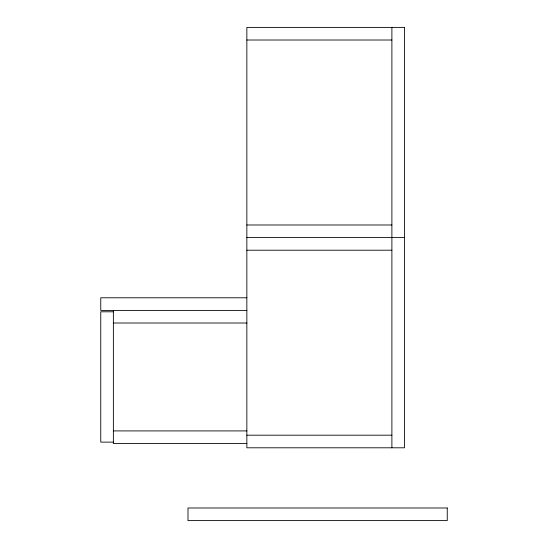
<?xml version="1.0" encoding="UTF-8"?>
<svg xmlns="http://www.w3.org/2000/svg" width="548" height="548" viewBox="0 0 548 548"><rect width="100%" height="100%" fill="white"/><g stroke="black" fill="none" stroke-linecap="round" stroke-linejoin="round"><path stroke-width="0.82" d="M246.853 40.011L391.889 40.011M246.853 224.988L391.889 224.988M246.853 237.599L404.499 237.599M246.853 250.21L391.889 250.21M246.874 297.79L100.757 297.79L100.757 310.401L246.881 310.401M113.368 311.798L100.757 311.798L100.757 442.126L113.368 442.126M113.368 323.012L246.881 323.012M113.368 430.913L246.881 430.913M246.853 435.187L391.889 435.187M246.881 443.524L113.368 443.524L113.368 310.401M391.889 27.4L391.889 447.798M404.499 27.4L246.853 27.4L246.853 447.798L404.499 447.798L404.499 27.4M447.243 507.989L187.991 507.989L187.991 520.6L447.243 520.6L447.243 507.989"/></g></svg>
